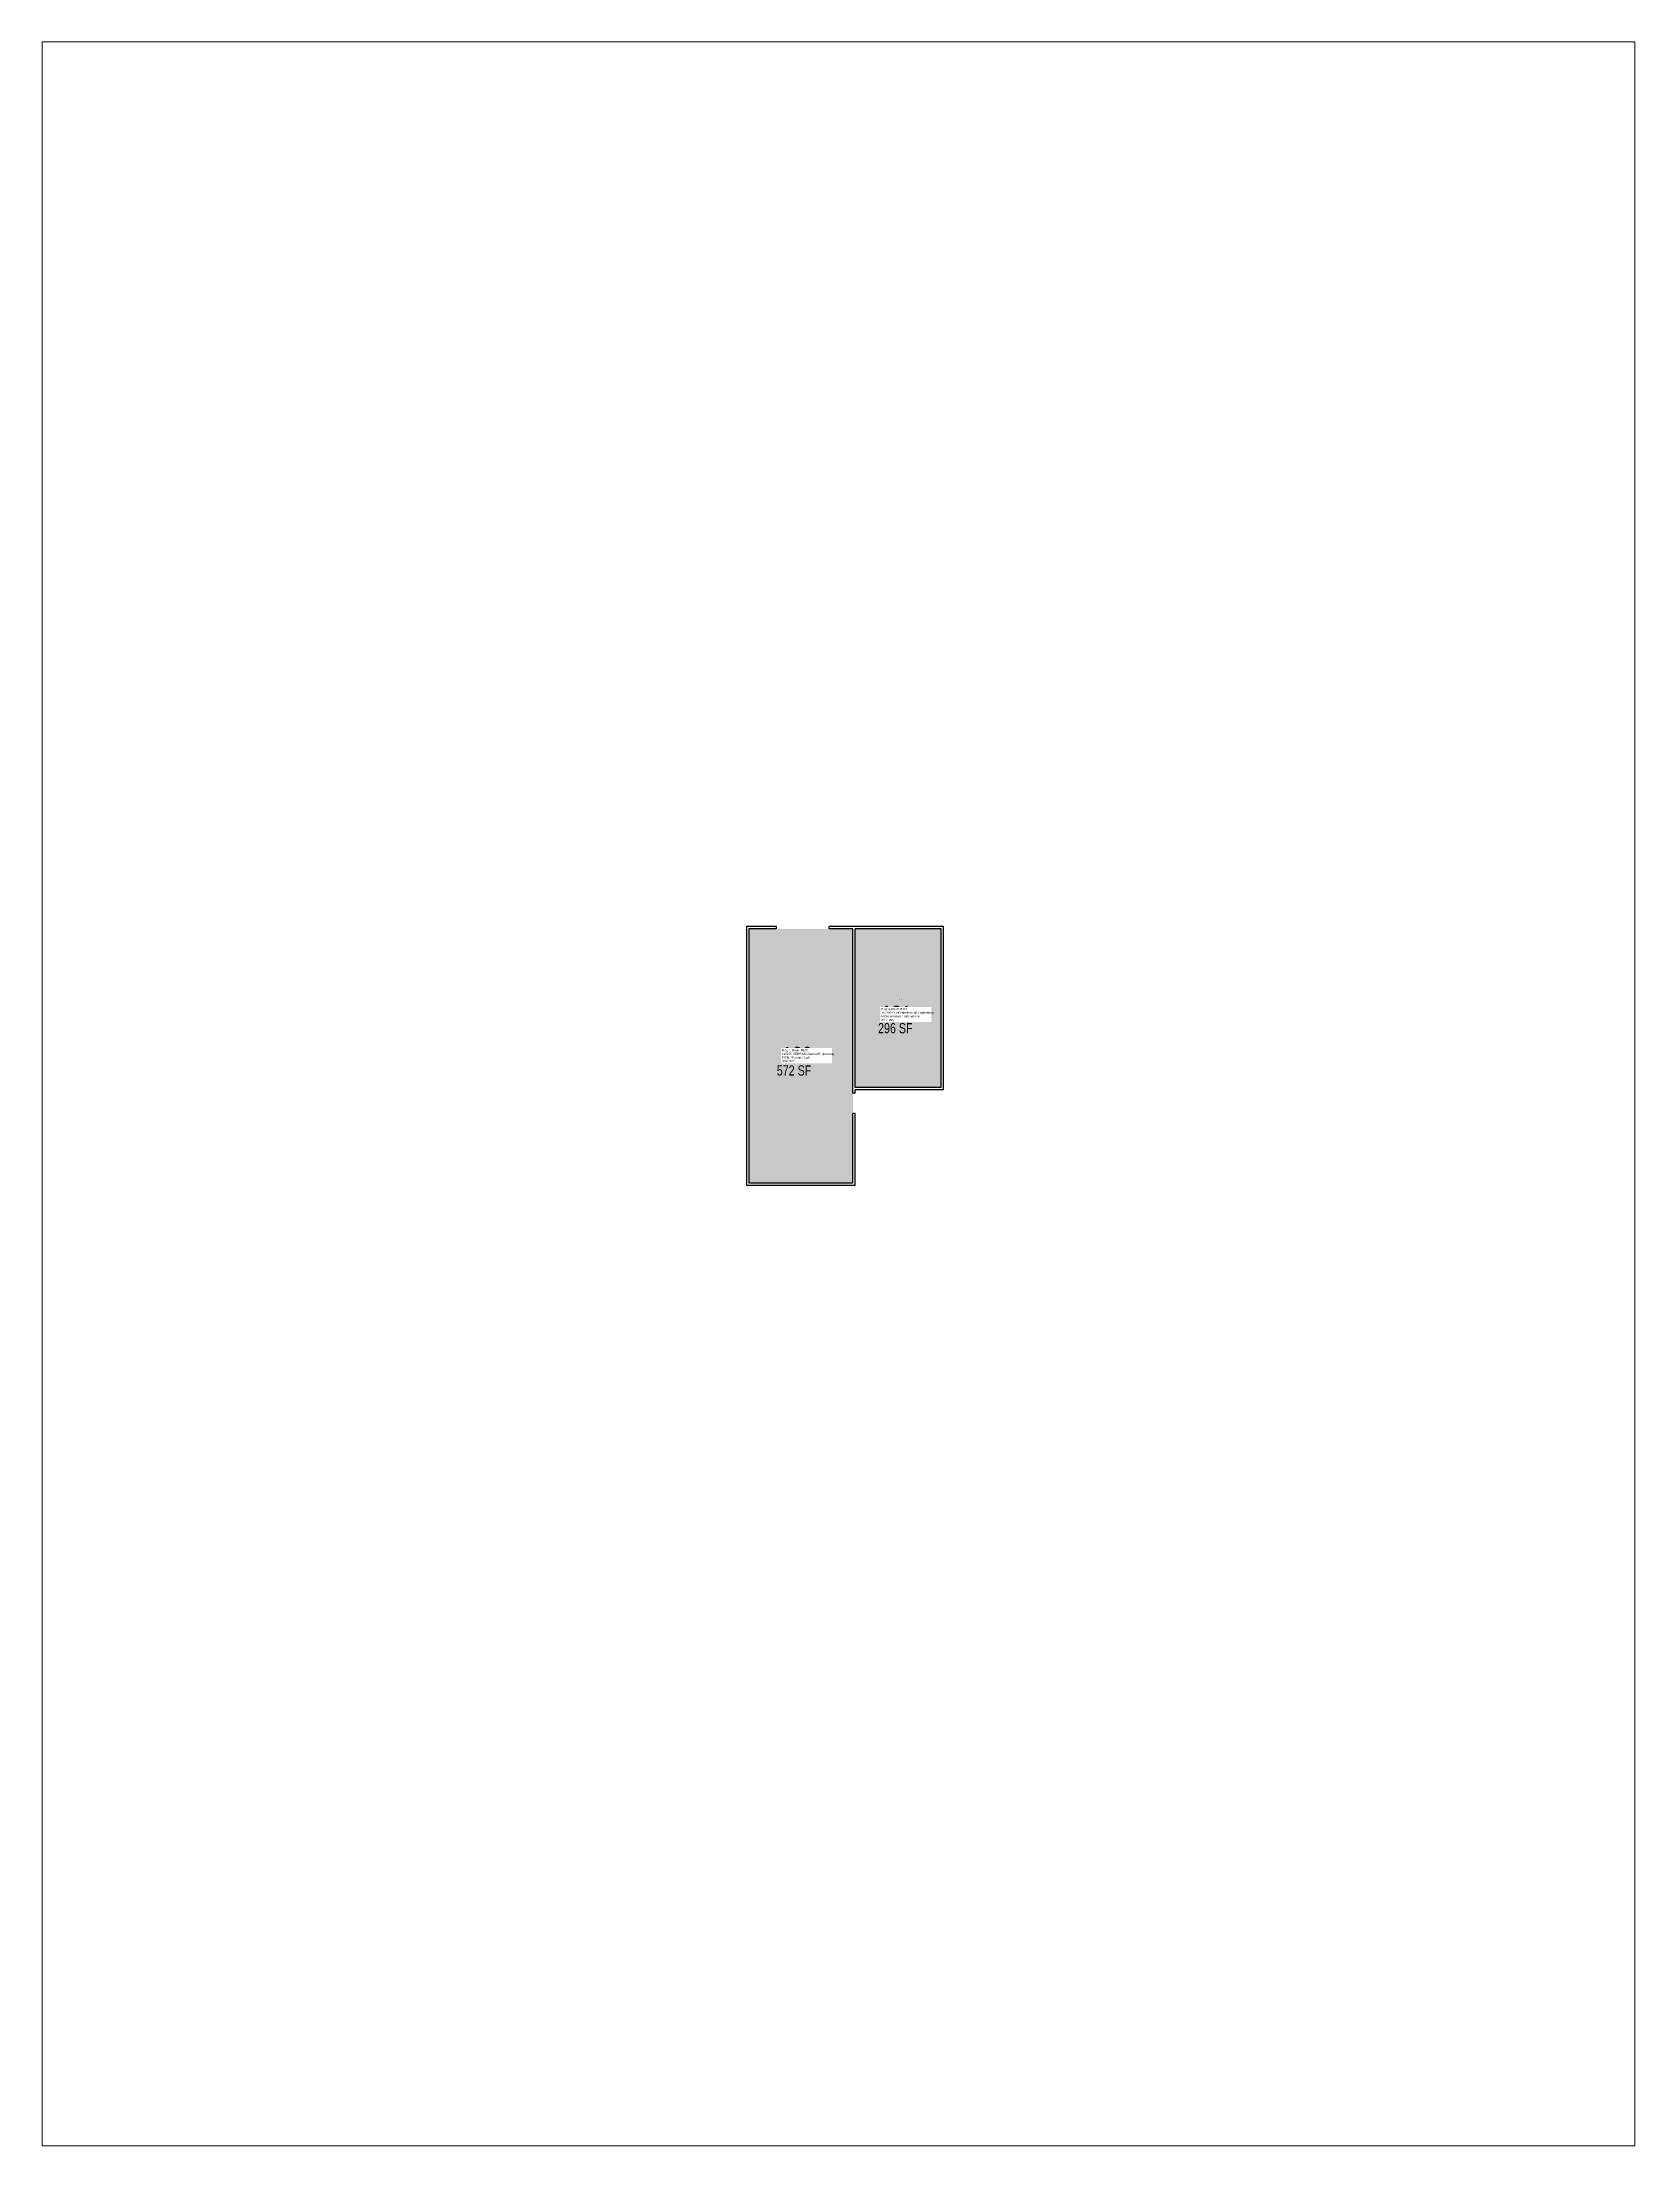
# Paper-space layout 'Layout1' of a CAD drawing. Header units: inches. Extents: x 0.4 to 8.2, y 0.3 to 10.6.
# The model-space entities are those that its viewports show. They can reach past a viewport. Long polylines and large blocks are cut down to what shows.
import ezdxf
from ezdxf.enums import TextEntityAlignment as Align

# ---------------------------------------------------------------- set-up
doc = ezdxf.new("R2010")
doc.units = ezdxf.units.IN
doc.header["$LTSCALE"] = 10
doc.header["$MEASUREMENT"] = 0
doc.layers.get('0').update_dxf_attribs({"linetype": 'CONTINUOUS'})
for name, color, linetype in [('A-IDEN-CNUM', 7, 'CONTINUOUS'), ('A-IDEN-RNUM', 7, 'CONTINUOUS'), ('A-IDEN-SNUM', 4, 'CONTINUOUS'), ('A-IDEN-VNUM', 4, 'CONTINUOUS'), ('A-WALL', 5, 'CONTINUOUS'), ('AREA-TEXT', 3, 'CONTINUOUS'), ('Rooms-Category-Color', 7, 'CONTINUOUS'), ('Rooms-College-Color', 7, 'CONTINUOUS'), ('Rooms-Department-Color', 7, 'CONTINUOUS'), ('Rooms-Division-Color', 7, 'CONTINUOUS'), ('Rooms-Information', 7, 'CONTINUOUS')]:
    doc.layers.add(name, color=color, linetype=linetype)
doc.styles.add('CP_AREA', font='arial.ttf', dxfattribs={"height": 15})
doc.styles.add('CP_ROOMSNUMBER', font='arial.ttf', dxfattribs={"height": 1})
doc.styles.add('CP_ROOMVNUMBER', font='arial.ttf', dxfattribs={"width": 0.85, "height": 0.075})

msp = doc.modelspace()

# ---------------------------------------------------------------- hatches: boundary and pattern name
at = {"layer": 'Rooms-Category-Color', "true_color": 0xe3f498}
for points in [[(69201096.7, 27696359.6), (69201394.5, 27696694.3), (69201531.9, 27696572.1), (69201234.2, 27696237.3)], [(69201348.9, 27696360.2), (69201462.5, 27696259.2), (69201648.5, 27696468.4), (69201534.9, 27696569.4)]]:
    msp.add_hatch(color=61, dxfattribs=at).paths.add_polyline_path(points)
at = {"layer": 'Rooms-College-Color', "true_color": 0xadadad}
for points in [[(69201096.7, 27696359.6), (69201394.5, 27696694.3), (69201531.9, 27696572.1), (69201234.2, 27696237.3)], [(69201348.9, 27696360.2), (69201462.5, 27696259.2), (69201648.5, 27696468.4), (69201534.9, 27696569.4)]]:
    msp.add_hatch(color=253, dxfattribs=at).paths.add_polyline_path(points)
at = {"layer": 'Rooms-Department-Color', "true_color": 0x99d7b2}
for points in [[(69201096.7, 27696359.6), (69201394.5, 27696694.3), (69201531.9, 27696572.1), (69201234.2, 27696237.3)], [(69201348.9, 27696360.2), (69201462.5, 27696259.2), (69201648.5, 27696468.4), (69201534.9, 27696569.4)]]:
    msp.add_hatch(color=253, dxfattribs=at).paths.add_polyline_path(points)
at = {"layer": 'Rooms-Division-Color', "true_color": 0x99d7b2}
for points in [[(69201096.7, 27696359.6), (69201394.5, 27696694.3), (69201531.9, 27696572.1), (69201234.2, 27696237.3)], [(69201348.9, 27696360.2), (69201462.5, 27696259.2), (69201648.5, 27696468.4), (69201534.9, 27696569.4)]]:
    msp.add_hatch(color=253, dxfattribs=at).paths.add_polyline_path(points)

# ---------------------------------------------------------------- linework, layer by layer
at = {"layer": 'A-WALL'}
for p, q in [((69201394.1, 27696700), (69201091.1, 27696359.2)), ((69201394.5, 27696694.3), (69201096.7, 27696359.6)), ((69201433.7, 27696664.8), (69201394.1, 27696700)), ((69201431.1, 27696661.8), (69201394.5, 27696694.3)), ((69201431.1, 27696661.8), (69201433.7, 27696664.8)), ((69201500.6, 27696600), (69201503.2, 27696603)), ((69201531.9, 27696572.1), (69201500.6, 27696600)), ((69201654.2, 27696468.7), (69201503.2, 27696603)), ((69201339.2, 27696355.4), (69201531.9, 27696572.1)), ((69201348.9, 27696360.2), (69201534.9, 27696569.4)), ((69201648.5, 27696468.4), (69201534.9, 27696569.4)), ((69201462.5, 27696259.2), (69201648.5, 27696468.4)), ((69201462.8, 27696253.5), (69201654.2, 27696468.7)), ((69201091.1, 27696359.2), (69201234.6, 27696231.7)), ((69201096.7, 27696359.6), (69201234.2, 27696237.3)), ((69201342.2, 27696352.7), (69201339.2, 27696355.4)), ((69201342.2, 27696352.7), (69201346.2, 27696357.2)), ((69201462.8, 27696253.5), (69201346.2, 27696357.2)), ((69201462.5, 27696259.2), (69201348.9, 27696360.2)), ((69201234.2, 27696237.3), (69201315.3, 27696328.5)), ((69201234.6, 27696231.7), (69201318.3, 27696325.8)), ((69201318.3, 27696325.8), (69201315.3, 27696328.5)), ((69201234.6, 27696231.7), (69201235.2, 27696232.4)), ((69201234.6, 27696231.7), (69201235.2, 27696232.4))]:
    msp.add_line(p, q, dxfattribs=at)

# ---------------------------------------------------------------- texts
at = {"layer": 'A-IDEN-CNUM', "style": 'CP_ROOMSNUMBER'}
for s, p in [('CAD #004-R_R100-00', (69201305.9, 27696448.9)), ('CAD #004-R_R101-00', (69201513.5, 27696423.1))]:
    msp.add_text(s, height=0.36, rotation=48.3538, dxfattribs=at).set_placement(p, align=Align.MIDDLE)
at = {"layer": 'A-IDEN-RNUM', "style": 'CP_ROOMSNUMBER'}
for s, rotation, p in [('0100-00', 318.35, (69201303.6, 27696450.9)), ('0101-00', 48.3538, (69201511.6, 27696424.8))]:
    msp.add_text(s, height=0.36, rotation=rotation, dxfattribs=at).set_placement(p, align=Align.MIDDLE)
at = {"layer": 'A-IDEN-SNUM', "style": 'CP_ROOMSNUMBER'}
for s, p in [('0040R10000', (69201303.3, 27696451.2)), ('0040R10100', (69201511.2, 27696425.1))]:
    msp.add_text(s, height=0.36, rotation=48.3538, dxfattribs=at).set_placement(p, align=Align.MIDDLE)
at = {"layer": 'A-IDEN-VNUM', "style": 'CP_ROOMVNUMBER', "width": 0.85}
for s, p in [('100', (69201311.1, 27696471.8)), ('101', (69201490.3, 27696409.5))]:
    msp.add_text(s, height=27, rotation=318.3538, dxfattribs=at).set_placement(p, align=Align.MIDDLE_CENTER)
at = {"layer": 'AREA-TEXT', "style": 'CP_AREA', "width": 0.75}
for s, p in [('572 SF', (69201288.2, 27696454.5)), ('296 SF', (69201471.4, 27696391.5))]:
    msp.add_text(s, height=18, rotation=318.3538, dxfattribs=at).set_placement(p, align=Align.MIDDLE_CENTER)

# ---------------------------------------------------------------- next in the draw order: texts
at = {"layer": 'Rooms-Information', "char_height": 3.857, "width": 86.4, "attachment_point": 7, "rotation": 318.3538, "style": 'CP_ROOMVNUMBER', "bg_fill": 3, "box_fill_scale": 1.5, "bg_fill_color": 256, "bg_fill_true_color": 13158600, "bg_fill_transparency": 0}
for s, insert in [('Bldg.4, Room R100^M^J110100-CENG-Mechanical Engineering^M^JFICM: Research Lab^M^JASF: 572', (69201282.1, 27696479.5)), ('Bldg.4, Room R101^M^J110100-CENG-Mechanical Engineering^M^JFICM: Research Lab Service^M^JASF: 295', (69201461.3, 27696417.2))]:
    msp.add_mtext(s, dxfattribs=dict(at, insert=insert))

psp = doc.layouts.get("Layout1")

# ---------------------------------------------------------------- viewports
at = {"layer": '0', "view_target_point": (5766744.365, 2308147.722), "view_twist_angle": 41.64619513475}
psp.add_viewport(center=(4.257, 5.472), size=(7.811, 10.3132), view_center_point=(30531073.642, 61125778.141), view_height=3712.7641, dxfattribs=at)

doc.saveas('drawing.dxf')
